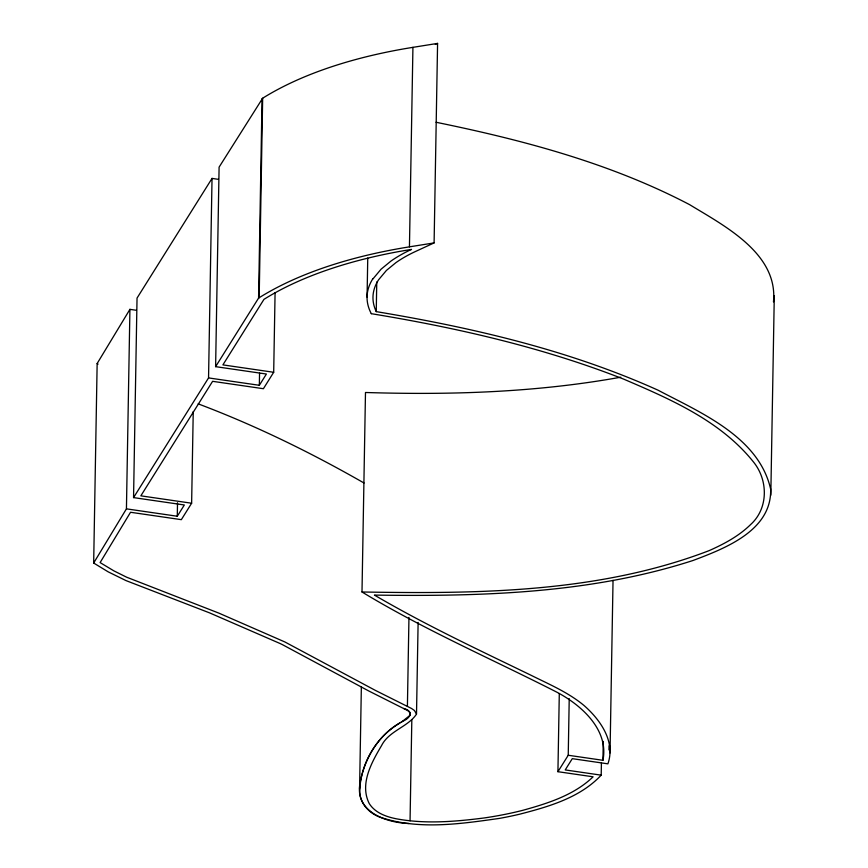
<?xml version="1.0" encoding="UTF-8"?>
<svg xmlns="http://www.w3.org/2000/svg" width="868" height="868" viewBox="0 0 868 868"><rect width="100%" height="100%" fill="white"/><g stroke="black" fill="none" stroke-linecap="round" stroke-linejoin="round"><path stroke-width="1.3" d="M601.415 763.026L601.198 775.157C579.998 797.79 548.76 806.665 519.661 814.195A226.798 104.377 1 0 1 499.382 818.405C460.17 823.949 417.909 830.296 379.544 816.994C369.15 813.11 360.426 803.79 359.732 792.375C359.894 764.827 375.833 736.921 399.844 723.131M408.969 823.482C387.193 822.897 355.771 812.329 359.753 785.084C363.79 758.903 378.925 733.59 402.926 721.178C410.651 717.999 413.906 711.055 403.653 708.429M401.385 722.154L410.325 715.08L410.314 712.921L407.667 710.556L368.77 690.982L282.577 644.729A122.659 56.453 1 0 0 280.071 643.514L209.568 612.873L126.012 580.605L108.185 571.849L93.668 563.028L97.151 363.518L129.918 309.355L136.276 310.277M93.668 563.028L126.435 508.854L129.918 309.355M126.435 508.854L177.278 516.243L184.341 504.981L133.553 497.603L137.035 298.093L212.031 178.407L218.389 179.329M177.278 516.243L177.517 502.767M559.296 693.51L557.929 771.695L593.115 776.806C574.117 795.088 548.109 803.291 523.274 810.191A216.24 99.516 1 0 1 483.758 818.014C454.93 821.681 425.266 824.166 396.492 818.828C386.162 816.799 375.226 812.915 369.28 803.627C359.428 784.162 371.482 762.625 381.475 745.731C388.864 730.813 407.873 727.069 416.51 714.136L414.427 710.501L411.595 708.527L375.377 690.396L284.867 641.962L218.747 613.068L126.63 577.198L113.838 570.84L100.113 562.583L130.536 512.272L181.336 519.661L191.633 503.223L193.238 411.551M133.553 497.603L208.548 377.916L212.031 178.407M208.548 377.916L259.348 385.294L266.4 374.032L215.611 366.654L219.094 167.144L262.657 98.214A326.878 150.435 1 0 1 329.699 67.411A328.397 151.13 1 0 1 412.929 47.349L437.58 43.4L434.098 242.91L415.761 251.362A158.833 73.096 1 0 0 395.841 262.7L386.434 270.415L378.6 279.767A138.186 63.592 1 0 0 373.793 290.704A140.301 64.568 1 0 0 376.256 311.623C472.517 327.692 568.735 349.967 658.042 390.188C700.78 412.734 758.784 436.908 770.643 489.085C771.977 530.446 725.236 548.348 693.109 560.457C590.674 593.625 481.187 596.576 374.434 595.09C424.875 624.667 477.888 649.514 530.467 674.989C548.836 684.158 568.16 692.273 584.066 705.532C600.146 719.648 615.759 741.478 607.904 763.84L572.283 758.665L565.22 769.927L601.198 775.157M215.611 366.654L258.577 298.093L262.06 98.583M258.577 298.093L259.174 297.713L262.657 98.214M259.348 385.294L259.554 373.164M191.633 503.223L140.844 495.834L212.606 381.323L263.395 388.712L273.691 372.274L275.08 292.744M557.929 771.695L568.236 755.258L602.935 760.303C609.076 729.749 581.169 704.946 556.822 692.165C491.798 658.986 424.506 629.94 361.999 591.987L365.482 392.488C450.752 395.146 536.652 392.423 620.761 377.2M367.066 297.116L367.75 258.024M359.569 789.11L361.359 686.664M376.245 311.623L376.766 281.97M259.185 297.713A326.878 150.435 1 0 1 326.216 266.91A328.397 151.13 1 0 1 409.446 246.848L412.929 47.339M407.407 706.378L408.958 617.408M410.054 820.824L411.823 719.724M416.51 714.136L418.116 622.475M568.236 755.258L569.224 698.631M602.935 760.303L603.26 741.424M608.967 749.941L609.043 745.894M610.03 752.925L613.036 580.377M770.806 495.205L774.289 295.706M773.464 301.89C778.346 253.575 724.4 225.854 689.615 204.653C610.464 163.184 523.165 140.095 436.051 122.258M372.936 278.921L381.074 269.188L390.839 261.17A164.811 75.842 1 0 1 411.519 249.409A322.234 148.298 1 0 0 329.775 269.113A320.726 147.593 1 0 0 263.959 299.362L222.902 364.885L273.691 372.274M435.291 44.452L437.58 43.4M409.446 246.838L434.098 242.91M361.999 591.987C478.355 593.94 599.083 592.822 709.167 550.616C724.118 543.976 738.885 536.099 750.646 524.532C768.571 508.344 768.256 480.015 753.348 461.809C720.527 420.839 670.541 399.193 623.474 379.045C542.37 347.265 457.035 327.779 371.254 313.673M198.164 403.848C255.626 425.515 310.766 452.532 364.028 483.009M97.151 363.518L98.084 364.126M371.298 313.663A146.931 67.617 1 0 1 372.741 278.899"/></g></svg>
